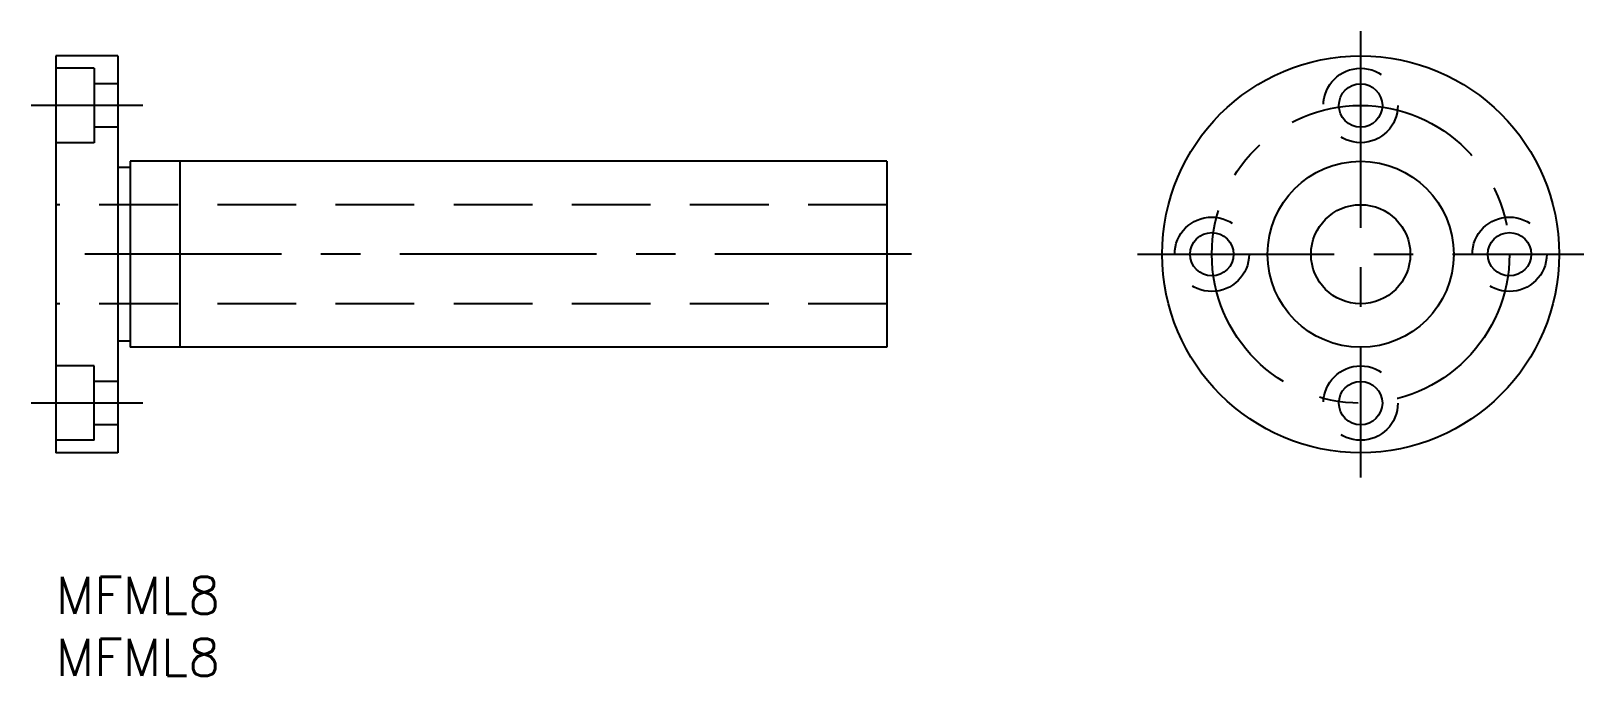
# Model space of a CAD drawing. Extents: x -2 to 123, y -8 to 44.
import ezdxf

# ---------------------------------------------------------------- set-up
doc = ezdxf.new("R2010")
doc.units = 0
doc.header["$LTSCALE"] = 0.5
doc.linetypes.add('CENTER', pattern=[50.8, 31.75, -6.35, 6.35, -6.35])
doc.linetypes.add('DASHED', pattern=[19.05, 12.7, -6.35])
for name, color, linetype in [('MSM_CENTER', 1, 'CENTER'), ('MSM_CONTINUOUS', 7, 'CONTINUOUS'), ('MSM_DASHED', 4, 'DASHED'), ('MSM_PART_NUMBER', 7, 'CONTINUOUS')]:
    doc.layers.add(name, color=color, linetype=linetype)
doc.styles.get("Standard").update_dxf_attribs({"font": 'txt.shx', "height": 3, "bigfont": 'bigfont.shx'})

# ---------------------------------------------------------------- blocks, each defined once
blk = doc.blocks.new('*U18')
at = {"layer": 'MSM_PART_NUMBER'}
blk.add_text('MFML8', height=3, dxfattribs=at).set_placement((0, -3))
blk = doc.blocks.new('*U19')
at = {"layer": 'MSM_PART_NUMBER'}
blk.add_text('MFML8', height=3, dxfattribs=at).set_placement((0, -8))

msp = doc.modelspace()

# ---------------------------------------------------------------- linework, layer by layer
at = {"layer": 'MSM_CENTER'}
for p, q in [((105.2, 44), (105.2, 8)), ((7, 38), (-2, 38)), ((69, 26), (0, 26)), ((87.2, 26), (123.2, 26)), ((7, 14), (-2, 14))]:
    msp.add_line(p, q, dxfattribs=at)
msp.add_circle((105.2, 26), 12, dxfattribs=at)
at = {"layer": 'MSM_CONTINUOUS'}
for p, q in [((0, 42), (0, 10)), ((5, 42), (0, 42)), ((5, 42), (5, 10)), ((6, 33), (5, 33)), ((67, 33.5), (6, 33.5)), ((6, 33.5), (6, 18.5)), ((10, 33.5), (10, 18.5)), ((67, 33.5), (67, 18.5)), ((6, 19), (5, 19)), ((67, 18.5), (6, 18.5)), ((5, 10), (0, 10))]:
    msp.add_line(p, q, dxfattribs=at)
for centre, radius in [((105.2, 26), 16), ((105.2, 38), 1.75), ((105.2, 26), 7.5), ((105.2, 26), 4), ((93.2, 26), 1.75), ((117.2, 26), 1.75), ((105.2, 14), 1.75)]:
    msp.add_circle(centre, radius, dxfattribs=at)
at = {"layer": 'MSM_DASHED'}
for p, q in [((3.1, 41), (0, 41)), ((3.1, 41), (3.1, 35)), ((5, 39.75), (3.1, 39.75)), ((5, 36.25), (3.1, 36.25)), ((3.1, 35), (0, 35)), ((67, 30), (0, 30)), ((67, 22), (0, 22)), ((3.1, 17), (0, 17)), ((3.1, 11), (3.1, 17)), ((5, 15.75), (3.1, 15.75)), ((5, 12.25), (3.1, 12.25)), ((3.1, 11), (0, 11))]:
    msp.add_line(p, q, dxfattribs=at)
for centre in [(105.2, 38), (93.2, 26), (117.2, 26), (105.2, 14)]:
    msp.add_circle(centre, 3, dxfattribs=at)

# ---------------------------------------------------------------- block references
at = {"layer": 'MSM_CONTINUOUS'}
for name in ['*U18', '*U19']:
    msp.add_blockref(name, (0, 0), dxfattribs=at)

doc.saveas('drawing.dxf')
